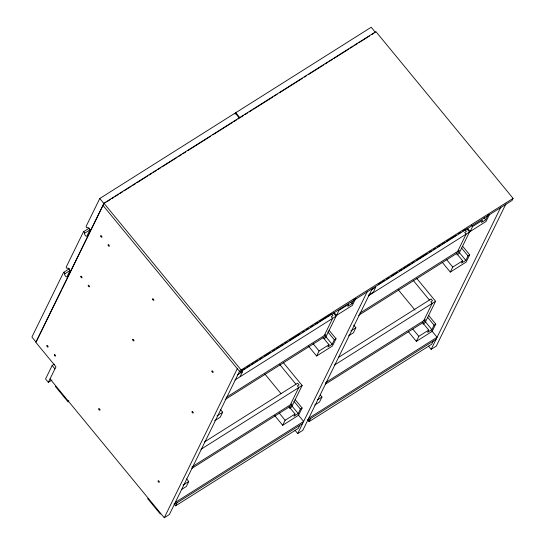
<?xml version="1.0" encoding="UTF-8"?>
<svg xmlns="http://www.w3.org/2000/svg" width="545" height="545" viewBox="0 0 545 545"><rect width="100%" height="100%" fill="white"/><g stroke="black" fill="none" stroke-linecap="round" stroke-linejoin="round"><path stroke-width="0.82" d="M237.947 119.028L239.378 118.129L235.208 113.053L99.776 198.503L86.151 226.318A0.94 0.422 57.8 0 0 86.519 227.456A0.94 0.422 57.8 0 0 87.316 227.728A1.88 0.852 57.8 0 1 88.896 228.273A1.88 0.852 57.8 0 1 89.632 230.542L89.21 231.407L89.905 232.252L103.952 203.578L106.098 202.215M102.903 205.308L240.086 372.051L512.075 200.437L513.09 198.366L375.914 31.624L103.918 203.237L35.793 342.294L55.958 366.799L48.341 382.345L45.562 378.966L52.157 365.491L54.316 364.128M36.454 341.361L61.312 290.614M62.055 289.095L69.849 273.188L69.154 272.343L67.035 276.662A1.88 0.852 57.8 0 1 65.454 276.117A1.88 0.852 57.8 0 1 64.719 273.849A0.94 0.422 57.8 0 0 64.351 272.711A0.94 0.422 57.8 0 0 63.561 272.439L31.91 337.048L36.079 342.117M68.806 400.568L68.125 401.951L55.386 386.459M235.038 114.205L235.774 112.699L371.206 27.25L375.376 32.319M50.031 378.891L164.27 517.75L237.307 368.672M239.78 370.804L169.372 514.534L164.27 517.75M240.086 372.051L241.101 369.98L513.09 198.366M174.046 503.955L175.592 505.835L177.111 502.728M186.588 478.878L188.747 481.507L186.295 486.515L181.465 489.56M220.521 409.608L222.687 412.231L220.228 417.245L214.71 420.726M240.12 376.649L242.573 371.642L241.49 370.328M290.267 404.894L298.735 387.618L297.345 385.928L299.041 384.859L297.652 383.169L204.361 442.029M324.207 335.625L332.668 318.348L331.278 316.659L332.975 315.589L331.585 313.9M283.257 362.527L302.134 385.472L291.555 407.067L289.511 408.355M333.37 312.925L336.067 316.202L325.488 337.798L324.132 338.656M274.571 415.419L282.678 425.277L285.13 420.263L295.049 414.009L289.102 406.781M308.504 346.15L316.611 356.001L319.063 350.994L328.982 344.74L323.035 337.512M334.337 312.782L336.497 315.412L338.956 310.398L348.868 304.144L347.771 306.385L352.022 303.708L354.223 299.219M295.049 414.009L293.946 416.257L298.197 413.573L300.397 409.084L302.1 408.007L295.07 399.471M328.982 344.74L327.886 346.981L332.13 344.304L334.33 339.808L336.033 338.738L329.01 330.202M302.1 408.007L298.544 415.263L282.678 425.277M336.033 338.738L332.477 345.993L316.611 356.001M355.919 298.142L352.363 305.398L336.497 315.412M299.791 425.318L298.272 428.431L175.592 505.835M295.022 430.278L297.72 433.554L367.378 291.357M372.48 288.135L302.816 430.332L297.72 433.554M307.489 419.759L309.035 421.639L310.561 418.526M320.344 395.057L321.966 397.026L319.506 402.033L314.683 405.085M353.732 325.127L355.899 327.756L353.446 332.763L348.616 335.809M423.717 320.698L432.178 303.422L430.788 301.732L432.485 300.656L431.095 298.967L338.52 357.377M457.65 251.429L466.111 234.152L464.721 232.463L466.425 231.387L465.035 229.697L462.882 231.06M416.7 278.332L435.578 301.276L424.998 322.872L422.961 324.159M466.82 228.73L469.511 232.007L458.938 253.602L456.894 254.89M408.246 331.51L416.353 341.361L418.805 336.347L428.724 330.093L422.239 322.204M442.186 262.234L450.293 272.091L452.745 267.077L462.657 260.823L456.172 252.934M467.474 228.212L470.178 231.496L472.631 226.482L482.55 220.228L481.446 222.476L485.697 219.792L487.898 215.302L489.029 214.587M428.724 330.093L427.627 332.341L431.872 329.657L434.072 325.167L435.775 324.091L428.752 315.555M462.657 260.823L461.56 263.065L465.812 260.387L468.012 255.898L469.708 254.822L462.685 246.285M435.775 324.091L432.219 331.346L416.353 341.361M469.708 254.822L466.159 262.077L450.293 272.091M489.594 214.226L486.045 221.481L470.178 231.496M433.241 341.122L431.715 344.236L309.035 421.639M428.465 346.082L431.163 349.352L500.828 207.154M505.923 203.939L436.266 346.136L431.163 349.352M107.535 201.316L110.397 199.504M111.834 198.605L113.98 197.242M115.417 196.343L118.279 194.531M119.716 193.632L122.577 191.82M124.015 190.913L131.181 186.397M132.612 185.491L135.48 183.685M136.911 182.779L147.661 175.994M149.092 175.095L151.96 173.283M153.39 172.377L156.258 170.571M157.689 169.665L160.557 167.86M161.994 166.954L177.036 157.457M178.474 156.558L181.335 154.746M182.773 153.84L185.641 152.035M187.787 150.679L210.717 136.209M212.863 134.853L232.211 122.645M233.648 121.746L236.51 119.934M240.665 117.318L243.526 115.506M244.964 114.607L247.825 112.795M249.263 111.889L252.131 110.083M253.561 109.177L272.909 96.969M274.339 96.07L277.207 94.258M279.353 92.902L302.284 78.432M304.437 77.077L306.583 75.721M308.736 74.365L323.784 64.869M325.215 63.969L328.083 62.157M329.514 61.258L332.382 59.446M333.812 58.54L348.861 49.05M350.299 48.144L353.16 46.339M354.597 45.433L357.459 43.62M358.896 42.721L369.639 35.936M371.792 34.58L373.945 33.225M83.521 231.754L89.251 228.137M84.604 233.253A0.94 0.422 57.8 0 0 84.237 232.116A0.94 0.422 57.8 0 0 83.446 231.843L66.265 266.914A0.94 0.422 57.8 0 0 66.633 268.051A0.94 0.422 57.8 0 0 67.423 268.317A1.88 0.852 57.8 0 1 69.011 268.862A1.88 0.852 57.8 0 1 69.74 271.137L69.317 272.003L70.012 272.847L89.734 232.599L89.039 231.754L86.921 236.067A1.88 0.852 57.8 0 1 85.34 235.529A1.88 0.852 57.8 0 1 84.604 233.253L90.341 229.636M63.636 272.35L69.365 268.733M64.719 273.849L69.733 270.681M48.341 382.345L51.938 380.076M242.6 370.041L245.468 368.229M246.905 367.323L249.774 365.518M251.211 364.612L254.079 362.8M255.516 361.894L257.669 360.531M259.822 359.175L261.975 357.82M264.127 356.457L270.586 352.383M272.738 351.028L274.891 349.665M276.329 348.759L279.197 346.947M280.634 346.048L283.502 344.236M284.94 343.33L287.092 341.967M289.245 340.611L300.009 333.819M302.162 332.464L304.314 331.101M306.467 329.745L308.62 328.383M310.773 327.027L313.647 325.215M315.078 324.309L317.953 322.497M319.384 321.591L329.432 315.255M329.889 314.969L331.019 314.254M378.196 284.49L381.071 282.678M382.501 281.772L384.654 280.409M386.807 279.054L388.96 277.698M391.112 276.335L397.578 272.262M399.73 270.906L401.883 269.543M403.314 268.637L406.189 266.825M407.619 265.919L410.494 264.114M411.925 263.208L414.077 261.845M416.23 260.49L427.001 253.697M429.153 252.342L431.306 250.979M433.459 249.624L435.612 248.261M437.764 246.905L440.632 245.093M442.07 244.187L444.938 242.375M446.375 241.469L449.244 239.657M450.681 238.758L456.424 235.133M458.577 233.771L460.729 232.415M371.533 289.845L375.784 287.161L373.332 292.168L368.502 295.22M237.613 374.769L242.573 371.642M234.909 380.029L336.067 316.202M368.359 295.833L469.511 232.007M226.155 397.489L325.903 334.548L324.888 336.626L225.14 399.56M359.891 313.103L459.353 250.353L458.338 252.424L358.583 315.364M350.939 330.883L355.899 327.756M217.019 415.808L222.687 412.231M200.976 449.298L302.134 385.472M334.419 365.102L435.578 301.276M191.792 467.024L291.97 403.825L290.955 405.896L191.922 468.38M325.665 382.563L425.413 319.622L424.398 321.7L325.365 384.184M317.715 399.71L321.966 397.026M183.079 485.077L188.747 481.507M175.292 502.442L303.64 421.462L298.251 414.909M308.743 418.24L437.083 337.26L431.695 330.706M174.277 504.513L302.625 423.533M307.727 420.318L436.068 339.337M484.076 217.823L485.697 219.792M471.548 225.167L472.631 226.482M461.526 248.016L468.012 255.898M459.326 252.505L465.812 260.387M446.798 259.849L452.745 267.077M413.239 280.403L429.399 300.043M427.593 317.285L434.072 325.167M425.393 321.775L431.872 329.657M398.313 289.824L415.011 310.119M235.774 112.699L239.943 117.768M412.858 329.119L418.805 336.347M350.939 302.393L352.022 303.708M327.845 331.925L334.33 339.808M325.651 336.422L332.13 344.304M313.116 343.766L319.063 350.994M279.796 364.598L295.949 384.239M293.912 401.202L300.397 409.084M291.711 405.691L298.197 413.573M264.87 374.02L281.029 393.66M279.183 413.035L285.13 420.263M103.918 203.237L241.101 369.98M99.776 198.503L103.952 203.578M52.157 365.491L54.943 368.87M147.606 498.559L160.353 514.051M152.627 299.191A0.94 0.422 57.8 0 0 153.649 300.377A0.94 0.422 57.8 0 0 153.411 299.082A0.94 0.422 57.8 0 0 152.627 299.191M100.723 236.087A0.94 0.422 57.8 0 0 101.738 237.286A0.94 0.422 57.8 0 0 101.513 236.005A0.94 0.422 57.8 0 0 100.723 236.087M211.985 371.452A0.94 0.422 57.8 0 0 213.047 372.453A0.94 0.422 57.8 0 0 212.611 371.063A0.94 0.422 57.8 0 0 211.985 371.452M108.128 245.08A0.94 0.422 57.8 0 0 109.136 246.299A0.94 0.422 57.8 0 0 108.952 245.039A0.94 0.422 57.8 0 0 108.128 245.08M88.242 285.675A0.94 0.422 57.8 0 0 89.251 286.895A0.94 0.422 57.8 0 0 89.06 285.635A0.94 0.422 57.8 0 0 88.242 285.675M192.099 412.047A0.94 0.422 57.8 0 0 193.162 413.049A0.94 0.422 57.8 0 0 192.726 411.659A0.94 0.422 57.8 0 0 192.099 412.047M80.83 276.683A0.94 0.422 57.8 0 0 81.845 277.882A0.94 0.422 57.8 0 0 81.627 276.601A0.94 0.422 57.8 0 0 80.83 276.683M132.742 339.787A0.94 0.422 57.8 0 0 133.763 340.972A0.94 0.422 57.8 0 0 133.525 339.678A0.94 0.422 57.8 0 0 132.742 339.787M98.808 409.057A0.94 0.422 57.8 0 0 99.824 410.242A0.94 0.422 57.8 0 0 99.592 408.948A0.94 0.422 57.8 0 0 98.808 409.057M46.897 345.952A0.94 0.422 57.8 0 0 47.912 347.151A0.94 0.422 57.8 0 0 47.694 345.871A0.94 0.422 57.8 0 0 46.897 345.952M158.166 481.317A0.94 0.422 57.8 0 0 159.229 482.318A0.94 0.422 57.8 0 0 158.793 480.928A0.94 0.422 57.8 0 0 158.166 481.317M54.309 354.945A0.94 0.422 57.8 0 0 55.311 356.164A0.94 0.422 57.8 0 0 55.127 354.904A0.94 0.422 57.8 0 0 54.309 354.945"/></g></svg>
